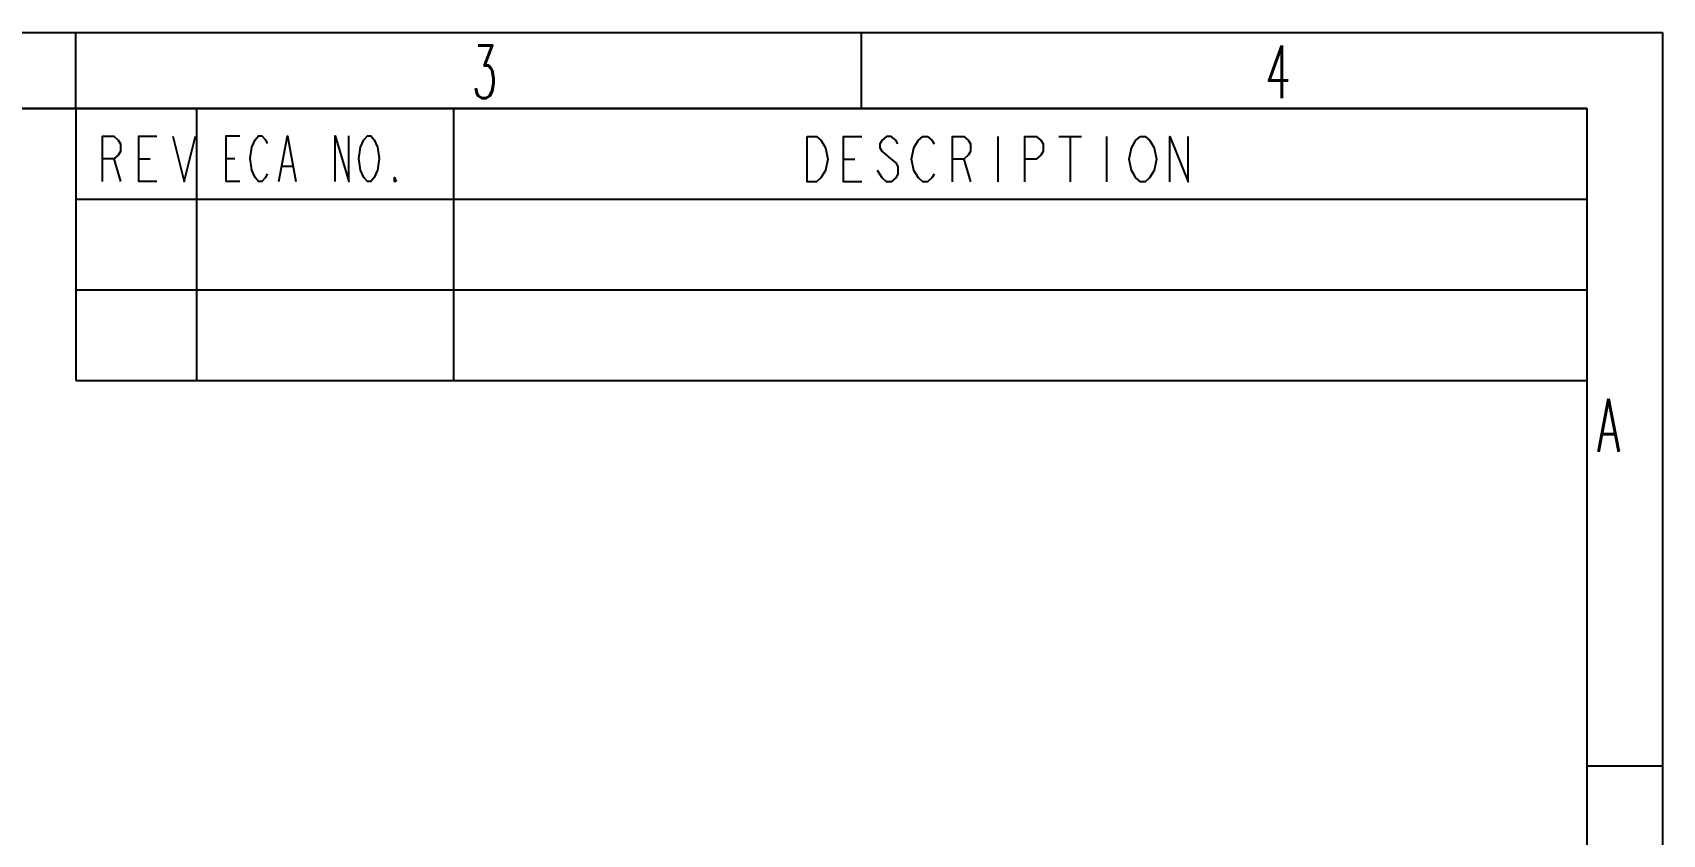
# Model space of a CAD drawing. Header units: millimetres. Extents: x 0 to 210, y 0 to 297.
# Drawn here: x 102.1 to 210, y 244 to 297 of the extents above; entities that cross this region are included whole.
import ezdxf

# ---------------------------------------------------------------- set-up
doc = ezdxf.new("R2010")
doc.units = ezdxf.units.MM
doc.header["$LTSCALE"] = 19.36
doc.layers.get('0').update_dxf_attribs({"linetype": 'CONTINUOUS'})
doc.styles.get("Standard").update_dxf_attribs({"font": 'simplex.shx', "width": 0.8})

# ---------------------------------------------------------------- blocks, each defined once
blk = doc.blocks.new('*T215')
at = {"color": 0, "lineweight": -2}
for p, q in [((0, 0), (8, 0)), ((0, 0), (0, -6)), ((8, 0), (25, 0)), ((8, 0), (8, -6)), ((25, 0), (100, 0)), ((25, 0), (25, -6)), ((100, 0), (100, -6)), ((0, -6), (8, -6)), ((0, -6), (0, -12)), ((8, -6), (25, -6)), ((8, -6), (8, -12)), ((25, -6), (100, -6)), ((25, -6), (25, -12)), ((100, -6), (100, -12)), ((0, -12), (8, -12)), ((0, -12), (0, -18)), ((8, -12), (25, -12)), ((8, -12), (8, -18)), ((25, -12), (100, -12)), ((25, -12), (25, -18)), ((100, -12), (100, -18)), ((0, -18), (8, -18)), ((8, -18), (25, -18)), ((25, -18), (100, -18))]:
    blk.add_line(p, q, dxfattribs=at)

msp = doc.modelspace()

# ---------------------------------------------------------------- linework, layer by layer
at = {"color": 2}
for p, q in [((0, 297.009), (210, 297.009)), ((105, 292.009), (105, 297.009)), ((105, 292), (105, 297)), ((157, 292.009), (157, 297.009)), ((157, 292), (157, 297)), ((210, 297.009), (210, 0.009)), ((105, 292.009), (205, 292.009)), ((105, 292), (205, 292)), ((113, 292), (113, 274)), ((130, 292), (130, 274)), ((205, 292.009), (205, 274.009)), ((205, 292), (205, 274)), ((166.01, 290.145), (166.01, 287.145)), ((170.06, 290.145), (171.56, 290.145)), ((170.81, 290.145), (170.81, 287.145)), ((173.21, 290.145), (173.21, 287.145)), ((107.514, 288.655), (107.964, 287.155)), ((109.164, 288.655), (109.914, 288.655)), ((114.96, 288.671), (115.523, 288.671)), ((118.673, 288.171), (119.348, 288.171)), ((155.81, 288.645), (156.56, 288.645)), ((163.76, 288.645), (164.21, 287.145)), ((105, 280), (205, 280)), ((105, 274), (205, 274)), ((205, 248.509), (210, 248.509))]:
    msp.add_line(p, q, dxfattribs=at)
at = {"color": 7}
for p, q in [((25, 292.009), (205, 292.009)), ((25, 292), (205, 292)), ((25, 292), (205, 292)), ((205, 292.009), (205, 5.009)), ((105, 286), (205, 286))]:
    msp.add_line(p, q, dxfattribs=at)
at = {"color": 2}
for points in [[(106.764, 287.155), (106.764, 290.155), (107.514, 290.155), (107.814, 289.905), (107.964, 289.655), (107.964, 289.155), (107.814, 288.905), (107.514, 288.655), (106.764, 288.655)], [(110.364, 287.155), (109.164, 287.155), (109.164, 290.155), (110.364, 290.155)], [(111.414, 290.155), (112.164, 287.155), (112.914, 290.155)], [(115.86, 287.171), (114.96, 287.171), (114.96, 290.171), (115.86, 290.171)], [(116.873, 287.421), (116.648, 287.921), (116.535, 288.671), (116.648, 289.421), (116.76, 289.671), (116.873, 289.921), (117.098, 290.171), (117.323, 290.171), (117.548, 289.921), (117.66, 289.671)], [(118.448, 287.171), (119.01, 290.171), (119.573, 287.171)], [(122.16, 287.171), (122.16, 290.171), (123.06, 287.171), (123.06, 290.171)], [(124.073, 287.421), (123.848, 287.921), (123.735, 288.671), (123.848, 289.421), (123.96, 289.671), (124.073, 289.921), (124.298, 290.171), (124.523, 290.171), (124.748, 289.921), (124.973, 289.421)], [(154.61, 287.895), (154.31, 287.395), (154.01, 287.145), (153.41, 287.145), (153.41, 290.145)], [(153.41, 290.145), (154.01, 290.145), (154.31, 289.895), (154.46, 289.645), (154.61, 289.395), (154.76, 288.645), (154.61, 287.895)], [(157.01, 287.145), (155.81, 287.145), (155.81, 290.145), (157.01, 290.145)], [(159.41, 289.645), (159.26, 289.895), (158.96, 290.145), (158.66, 290.145), (158.36, 289.895), (158.21, 289.645), (158.21, 289.395), (158.36, 289.145), (158.66, 288.895), (158.96, 288.645), (159.26, 288.395), (159.41, 288.145), (159.41, 287.645), (159.26, 287.395), (158.96, 287.145), (158.66, 287.145), (158.36, 287.395), (158.21, 287.645), (158.06, 287.895)], [(161.81, 287.645), (161.66, 287.395), (161.36, 287.145), (161.06, 287.145), (160.76, 287.395), (160.61, 287.645), (160.46, 287.895), (160.31, 288.645), (160.46, 289.395), (160.61, 289.645), (160.76, 289.895), (161.06, 290.145), (161.36, 290.145), (161.66, 289.895), (161.81, 289.645)], [(163.01, 287.145), (163.01, 290.145), (163.76, 290.145), (164.06, 289.895), (164.21, 289.645), (164.21, 289.145), (164.06, 288.895), (163.76, 288.645), (163.01, 288.645)], [(167.81, 287.145), (167.81, 290.145), (168.56, 290.145), (168.86, 289.895), (169.01, 289.645), (169.01, 289.145), (168.86, 288.895), (168.56, 288.645), (167.81, 288.645)], [(176.21, 287.645), (176.06, 287.395), (175.76, 287.145), (175.46, 287.145), (175.16, 287.395), (175.01, 287.645), (174.86, 287.895), (174.71, 288.645), (174.86, 289.395), (175.01, 289.645), (175.16, 289.895), (175.46, 290.145), (175.76, 290.145), (176.06, 289.895), (176.21, 289.645), (176.36, 289.395), (176.51, 288.645), (176.36, 287.895), (176.21, 287.645)], [(177.41, 287.145), (177.41, 290.145), (178.61, 287.145), (178.61, 290.145)], [(124.973, 289.421), (125.085, 288.671), (124.973, 287.921), (124.86, 287.671)], [(117.66, 287.671), (117.548, 287.421), (117.323, 287.171), (117.098, 287.171), (116.873, 287.421)], [(124.86, 287.671), (124.748, 287.421), (124.523, 287.171), (124.298, 287.171), (124.073, 287.421)], [(126.21, 287.171), (126.098, 287.171), (126.098, 287.421), (126.21, 287.171)]]:
    msp.add_lwpolyline(points, dxfattribs=at)

# ---------------------------------------------------------------- block references
msp.add_blockref('*T215', (105, 292))

# ---------------------------------------------------------------- texts
at = {"color": 2, "width": 0.56}
for s, p in [('3', (131.215, 292.666)), ('4', (183.715, 292.666)), ('A', (205.679, 269.287))]:
    msp.add_text(s, height=3.5, dxfattribs=at).set_placement(p)

doc.saveas('drawing.dxf')
